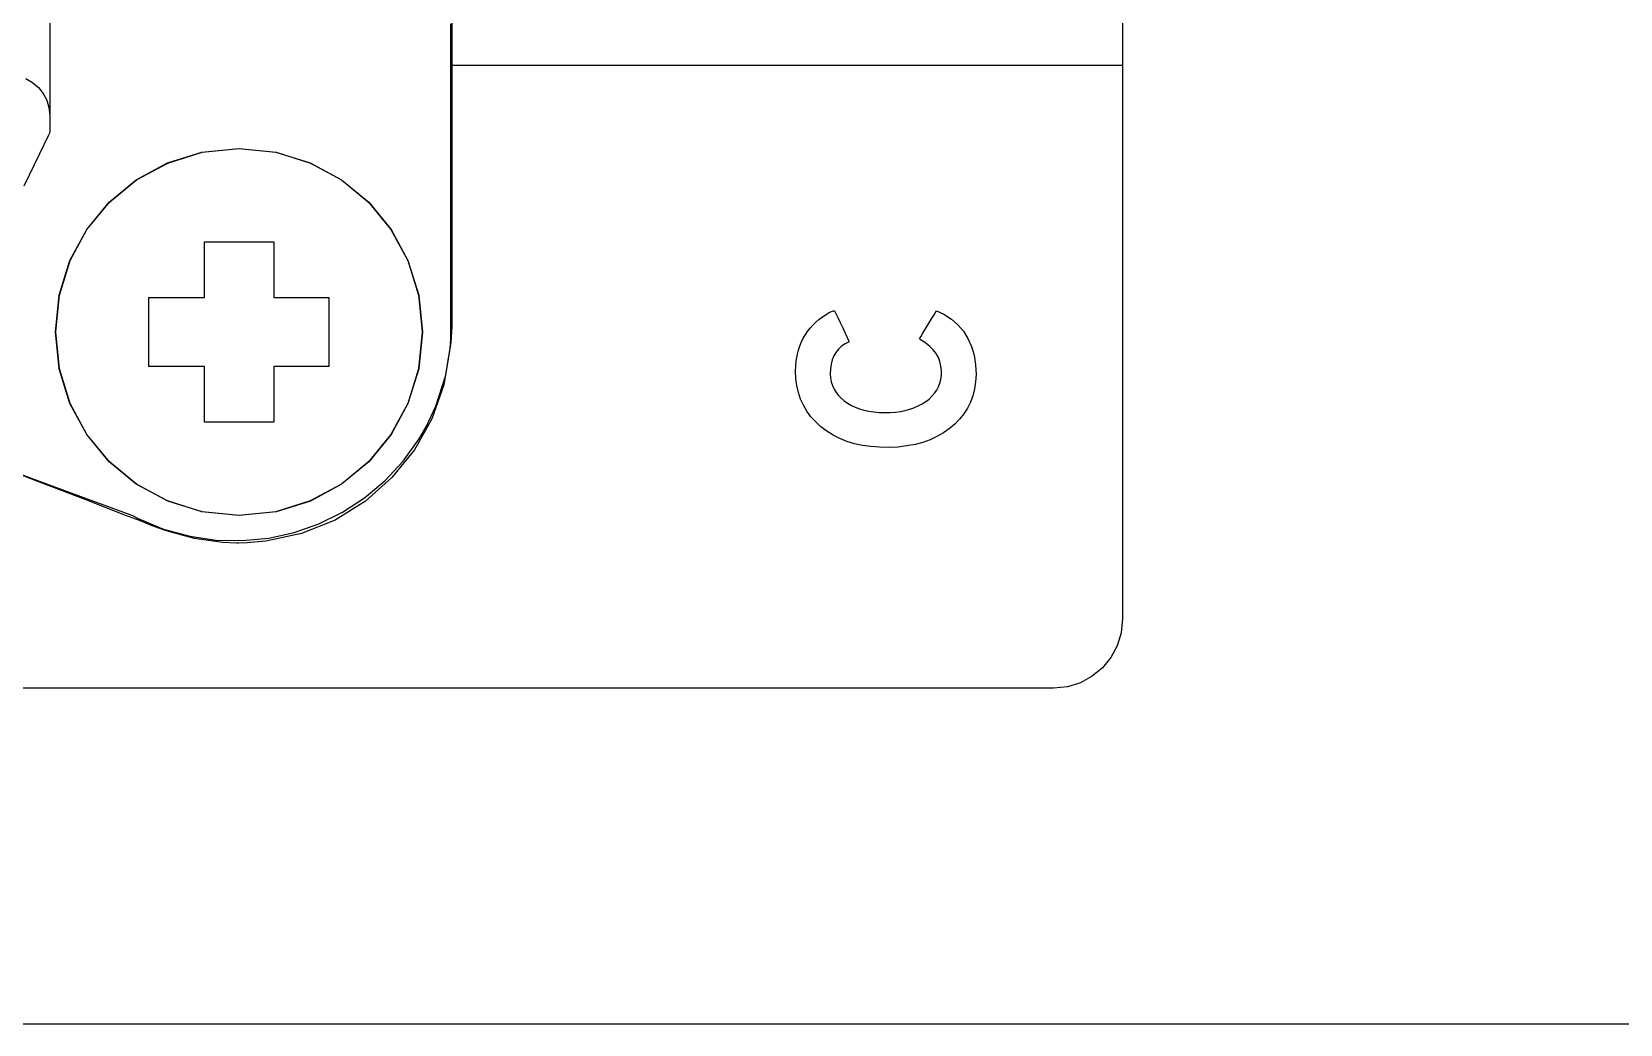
# Model space of a CAD drawing. Extents: x 1 to 47.7, y 0.2 to 35.
# Drawn here: x 37.19 to 38.338, y 2.26 to 2.977 of the extents above; entities that cross this region are included whole.
import ezdxf

# ---------------------------------------------------------------- set-up
doc = ezdxf.new("R2010")
doc.units = 0
doc.header["$MEASUREMENT"] = 0
for name, color, linetype in [('7_1__EMPTY_IO_BOARD_POSITI', 7, 'CONTINUOUS'), ('7_2___8__INDEPENDENT_INPUT', 7, 'CONTINUOUS'), ('7_3___8__OPTOISO_INDEPENDE', 7, 'CONTINUOUS'), ('7_4___24__OPTOISO_INDEPEND', 7, 'CONTINUOUS'), ('7_5___8__INDEPENDENT_INPUT', 7, 'CONTINUOUS'), ('7_6____8__INDEPENDENT_INPU', 7, 'CONTINUOUS'), ('7_7____8__OPTOISO_INDEPEND', 7, 'CONTINUOUS'), ('7_8____8__OPTOISO_INDEPEND', 7, 'CONTINUOUS'), ('8_0_____DWG', 7, 'CONTINUOUS')]:
    doc.layers.add(name, color=color, linetype=linetype)

msp = doc.modelspace()

# ---------------------------------------------------------------- linework, layer by layer
at = {"layer": '7_1__EMPTY_IO_BOARD_POSITI'}
for points in [[(37.493, 2.9827), (37.493, 2.9767), (37.493, 2.9675), (37.493, 2.9558), (37.493, 2.9418), (37.493, 2.909), (37.493, 2.8727), (37.493, 2.8364), (37.493, 2.8036), (37.493, 2.7896), (37.493, 2.7779), (37.493, 2.7687), (37.493, 2.7627), (37.493, 2.7602), (37.493, 2.7587), (37.4929, 2.7553), (37.4925, 2.7485), (37.4882, 2.7221), (37.4794, 2.6975), (37.4668, 2.675), (37.4506, 2.6551), (37.4314, 2.6381), (37.4095, 2.6244), (37.3853, 2.6146), (37.3594, 2.609), (37.3459, 2.6078), (37.3398, 2.6077), (37.3385, 2.6077), (37.3281, 2.6082), (37.3079, 2.6111), (37.2981, 2.6136), (37.294, 2.6148), (37.2936, 2.6149), (37.2886, 2.6164), (37.2848, 2.6175), (37.2829, 2.6182), (37.2775, 2.6203), (37.2689, 2.6237), (37.2577, 2.628), (37.2442, 2.6332), (37.2289, 2.6391), (37.1947, 2.6523), (37.1238, 2.6798)], [(37.3152, 2.7352), (37.2749, 2.7352), (37.2749, 2.7852), (37.3152, 2.7852), (37.3152, 2.8253), (37.3652, 2.8253), (37.3652, 2.7852), (37.4051, 2.7852), (37.4051, 2.7352), (37.3652, 2.7352), (37.3652, 2.6951), (37.3152, 2.6951), (37.3152, 2.7352)]]:
    msp.add_lwpolyline(points, dxfattribs=at)
msp.add_lwpolyline([(37.34, 2.8927), (37.3667, 2.89), (37.3916, 2.8823), (37.4141, 2.87), (37.4337, 2.8539), (37.4499, 2.8343), (37.4621, 2.8118), (37.4698, 2.7869), (37.4725, 2.7602), (37.4698, 2.7335), (37.4621, 2.7086), (37.4499, 2.6861), (37.4337, 2.6665), (37.4141, 2.6504), (37.3916, 2.6382), (37.3667, 2.6304), (37.34, 2.6277), (37.3133, 2.6304), (37.2884, 2.6382), (37.2659, 2.6504), (37.2463, 2.6665), (37.2302, 2.6861), (37.2179, 2.7086), (37.2102, 2.7335), (37.2075, 2.7602), (37.2102, 2.7869), (37.2179, 2.8118), (37.2302, 2.8343), (37.2463, 2.8539), (37.2659, 2.87), (37.2884, 2.8823), (37.3133, 2.89)], close=True, dxfattribs=at)
at = {"layer": '7_2___8__INDEPENDENT_INPUT'}
for points in [[(37.2276, 3.0238), (37.2216, 3.0224), (37.2163, 3.0198), (37.2118, 3.016), (37.2082, 3.0113), (37.2056, 3.0058), (37.2039, 2.9997), (37.2034, 2.9931), (37.2034, 2.9888), (37.2034, 2.9779), (37.2034, 2.963), (37.2034, 2.9467), (37.2034, 2.9318), (37.2034, 2.9209), (37.2034, 2.9166)], [(37.1475, 2.6702), (37.1964, 2.6522), (37.2186, 2.644), (37.2376, 2.637), (37.2522, 2.6317), (37.2613, 2.6283), (37.2633, 2.6276), (37.2636, 2.6275), (37.2673, 2.6256), (37.2857, 2.6179), (37.3045, 2.6127), (37.3236, 2.6099), (37.3427, 2.6095), (37.3616, 2.6113), (37.38, 2.6154), (37.3978, 2.6217), (37.4148, 2.63), (37.4308, 2.6404), (37.4455, 2.6527), (37.4587, 2.667), (37.4702, 2.6831), (37.4753, 2.6918), (37.4766, 2.6944), (37.4773, 2.6957), (37.4822, 2.7066), (37.4896, 2.7291), (37.4935, 2.7525), (37.4941, 2.7644), (37.4941, 2.7683), (37.4941, 2.7765), (37.4941, 2.791), (37.4941, 2.8104), (37.4941, 2.8335), (37.4941, 2.8588), (37.4941, 2.9114), (37.4941, 2.936), (37.4941, 2.9577), (37.4941, 2.9753), (37.4941, 2.9875)], [(37.1862, 2.9434), (37.191, 2.9405), (37.1952, 2.9369), (37.1986, 2.9325), (37.2012, 2.9277), (37.2028, 2.9223), (37.2034, 2.9166), (37.2034, 2.9161), (37.2034, 2.9149), (37.2034, 2.9131), (37.2034, 2.911), (37.2034, 2.9088), (37.2034, 2.9068), (37.2034, 2.9053), (37.2034, 2.9044), (37.2025, 2.9024), (37.196, 2.8889), (37.1846, 2.8655)], [(37.3152, 2.7352), (37.2749, 2.7352), (37.2749, 2.7852), (37.3152, 2.7852), (37.3152, 2.8253), (37.3652, 2.8253), (37.3652, 2.7852), (37.4051, 2.7852), (37.4051, 2.7352), (37.3652, 2.7352), (37.3652, 2.6951), (37.3152, 2.6951), (37.3152, 2.7352)]]:
    msp.add_lwpolyline(points, dxfattribs=at)
msp.add_lwpolyline([(37.3402, 2.8927), (37.3669, 2.89), (37.3917, 2.8822), (37.4142, 2.87), (37.4339, 2.8539), (37.45, 2.8343), (37.4622, 2.8118), (37.47, 2.7869), (37.4727, 2.7602), (37.47, 2.7335), (37.4622, 2.7086), (37.45, 2.6861), (37.4339, 2.6665), (37.4142, 2.6504), (37.3917, 2.6381), (37.3669, 2.6304), (37.3402, 2.6277), (37.3135, 2.6304), (37.2886, 2.6381), (37.2661, 2.6504), (37.2465, 2.6665), (37.2303, 2.6861), (37.2181, 2.7086), (37.2104, 2.7335), (37.2077, 2.7602), (37.2104, 2.7869), (37.2181, 2.8118), (37.2303, 2.8343), (37.2465, 2.8539), (37.2661, 2.87), (37.2886, 2.8822), (37.3135, 2.89)], close=True, dxfattribs=at)
at = {"layer": '7_3___8__OPTOISO_INDEPENDE'}
for points in [[(37.2276, 3.0238), (37.2216, 3.0224), (37.2163, 3.0198), (37.2118, 3.016), (37.2082, 3.0113), (37.2056, 3.0058), (37.2039, 2.9997), (37.2034, 2.9931), (37.2034, 2.9888), (37.2034, 2.9779), (37.2034, 2.963), (37.2034, 2.9467), (37.2034, 2.9318), (37.2034, 2.9209), (37.2034, 2.9166)], [(37.1475, 2.6702), (37.1964, 2.6522), (37.2186, 2.644), (37.2376, 2.637), (37.2522, 2.6317), (37.2613, 2.6283), (37.2633, 2.6276), (37.2636, 2.6275), (37.2673, 2.6256), (37.2857, 2.6179), (37.3045, 2.6127), (37.3236, 2.6099), (37.3427, 2.6095), (37.3616, 2.6113), (37.38, 2.6154), (37.3978, 2.6217), (37.4148, 2.63), (37.4308, 2.6404), (37.4455, 2.6527), (37.4587, 2.667), (37.4702, 2.6831), (37.4753, 2.6918), (37.4766, 2.6944), (37.4773, 2.6957), (37.4822, 2.7066), (37.4896, 2.7291), (37.4935, 2.7525), (37.4941, 2.7644), (37.4941, 2.7683), (37.4941, 2.7765), (37.4941, 2.791), (37.4941, 2.8104), (37.4941, 2.8335), (37.4941, 2.8588), (37.4941, 2.9114), (37.4941, 2.936), (37.4941, 2.9577), (37.4941, 2.9753), (37.4941, 2.9875)], [(37.1862, 2.9434), (37.191, 2.9405), (37.1952, 2.9369), (37.1986, 2.9325), (37.2012, 2.9277), (37.2028, 2.9223), (37.2034, 2.9166), (37.2034, 2.9161), (37.2034, 2.9149), (37.2034, 2.9131), (37.2034, 2.911), (37.2034, 2.9088), (37.2034, 2.9068), (37.2034, 2.9053), (37.2034, 2.9044), (37.2025, 2.9024), (37.196, 2.8889), (37.1846, 2.8655)], [(37.3152, 2.7352), (37.2749, 2.7352), (37.2749, 2.7852), (37.3152, 2.7852), (37.3152, 2.8253), (37.3652, 2.8253), (37.3652, 2.7852), (37.4051, 2.7852), (37.4051, 2.7352), (37.3652, 2.7352), (37.3652, 2.6951), (37.3152, 2.6951), (37.3152, 2.7352)]]:
    msp.add_lwpolyline(points, dxfattribs=at)
msp.add_lwpolyline([(37.3402, 2.8927), (37.3669, 2.89), (37.3917, 2.8822), (37.4142, 2.87), (37.4339, 2.8539), (37.45, 2.8343), (37.4622, 2.8118), (37.47, 2.7869), (37.4727, 2.7602), (37.47, 2.7335), (37.4622, 2.7086), (37.45, 2.6861), (37.4339, 2.6665), (37.4142, 2.6504), (37.3917, 2.6381), (37.3669, 2.6304), (37.3402, 2.6277), (37.3135, 2.6304), (37.2886, 2.6381), (37.2661, 2.6504), (37.2465, 2.6665), (37.2303, 2.6861), (37.2181, 2.7086), (37.2104, 2.7335), (37.2077, 2.7602), (37.2104, 2.7869), (37.2181, 2.8118), (37.2303, 2.8343), (37.2465, 2.8539), (37.2661, 2.87), (37.2886, 2.8822), (37.3135, 2.89)], close=True, dxfattribs=at)
at = {"layer": '7_4___24__OPTOISO_INDEPEND'}
for points in [[(37.2276, 3.0238), (37.2216, 3.0224), (37.2163, 3.0198), (37.2118, 3.016), (37.2082, 3.0113), (37.2056, 3.0058), (37.2039, 2.9997), (37.2034, 2.9931), (37.2034, 2.9888), (37.2034, 2.9779), (37.2034, 2.963), (37.2034, 2.9467), (37.2034, 2.9318), (37.2034, 2.9209), (37.2034, 2.9166)], [(37.1475, 2.6702), (37.1964, 2.6522), (37.2186, 2.644), (37.2376, 2.637), (37.2522, 2.6317), (37.2613, 2.6283), (37.2633, 2.6276), (37.2636, 2.6275), (37.2673, 2.6256), (37.2857, 2.6179), (37.3045, 2.6127), (37.3236, 2.6099), (37.3427, 2.6095), (37.3616, 2.6113), (37.38, 2.6154), (37.3978, 2.6217), (37.4148, 2.63), (37.4308, 2.6404), (37.4455, 2.6527), (37.4587, 2.667), (37.4702, 2.6831), (37.4753, 2.6918), (37.4766, 2.6944), (37.4773, 2.6957), (37.4822, 2.7066), (37.4896, 2.7291), (37.4935, 2.7525), (37.4941, 2.7644), (37.4941, 2.7683), (37.4941, 2.7765), (37.4941, 2.791), (37.4941, 2.8104), (37.4941, 2.8335), (37.4941, 2.8588), (37.4941, 2.9114), (37.4941, 2.936), (37.4941, 2.9577), (37.4941, 2.9753), (37.4941, 2.9875)], [(37.1862, 2.9434), (37.191, 2.9405), (37.1952, 2.9369), (37.1986, 2.9325), (37.2012, 2.9277), (37.2028, 2.9223), (37.2034, 2.9166), (37.2034, 2.9161), (37.2034, 2.9149), (37.2034, 2.9131), (37.2034, 2.911), (37.2034, 2.9088), (37.2034, 2.9068), (37.2034, 2.9053), (37.2034, 2.9044), (37.2025, 2.9024), (37.196, 2.8889), (37.1846, 2.8655)], [(37.3152, 2.7352), (37.2749, 2.7352), (37.2749, 2.7852), (37.3152, 2.7852), (37.3152, 2.8253), (37.3652, 2.8253), (37.3652, 2.7852), (37.4051, 2.7852), (37.4051, 2.7352), (37.3652, 2.7352), (37.3652, 2.6951), (37.3152, 2.6951), (37.3152, 2.7352)]]:
    msp.add_lwpolyline(points, dxfattribs=at)
msp.add_lwpolyline([(37.3402, 2.8927), (37.3669, 2.89), (37.3917, 2.8822), (37.4142, 2.87), (37.4339, 2.8539), (37.45, 2.8343), (37.4622, 2.8118), (37.47, 2.7869), (37.4727, 2.7602), (37.47, 2.7335), (37.4622, 2.7086), (37.45, 2.6861), (37.4339, 2.6665), (37.4142, 2.6504), (37.3917, 2.6381), (37.3669, 2.6304), (37.3402, 2.6277), (37.3135, 2.6304), (37.2886, 2.6381), (37.2661, 2.6504), (37.2465, 2.6665), (37.2303, 2.6861), (37.2181, 2.7086), (37.2104, 2.7335), (37.2077, 2.7602), (37.2104, 2.7869), (37.2181, 2.8118), (37.2303, 2.8343), (37.2465, 2.8539), (37.2661, 2.87), (37.2886, 2.8822), (37.3135, 2.89)], close=True, dxfattribs=at)
at = {"layer": '7_5___8__INDEPENDENT_INPUT'}
for points in [[(37.2276, 3.0238), (37.2216, 3.0224), (37.2163, 3.0198), (37.2118, 3.016), (37.2082, 3.0113), (37.2056, 3.0058), (37.2039, 2.9997), (37.2034, 2.9931), (37.2034, 2.9888), (37.2034, 2.9779), (37.2034, 2.963), (37.2034, 2.9467), (37.2034, 2.9318), (37.2034, 2.9209), (37.2034, 2.9166)], [(37.1475, 2.6702), (37.1964, 2.6522), (37.2186, 2.644), (37.2376, 2.637), (37.2522, 2.6317), (37.2613, 2.6283), (37.2633, 2.6276), (37.2636, 2.6275), (37.2673, 2.6256), (37.2857, 2.6179), (37.3045, 2.6127), (37.3236, 2.6099), (37.3427, 2.6095), (37.3616, 2.6113), (37.38, 2.6154), (37.3978, 2.6217), (37.4148, 2.63), (37.4308, 2.6404), (37.4455, 2.6527), (37.4587, 2.667), (37.4702, 2.6831), (37.4753, 2.6918), (37.4766, 2.6944), (37.4773, 2.6957), (37.4822, 2.7066), (37.4896, 2.7291), (37.4935, 2.7525), (37.4941, 2.7644), (37.4941, 2.7683), (37.4941, 2.7765), (37.4941, 2.791), (37.4941, 2.8104), (37.4941, 2.8335), (37.4941, 2.8588), (37.4941, 2.9114), (37.4941, 2.936), (37.4941, 2.9577), (37.4941, 2.9753), (37.4941, 2.9875)], [(37.1862, 2.9434), (37.191, 2.9405), (37.1952, 2.9369), (37.1986, 2.9325), (37.2012, 2.9277), (37.2028, 2.9223), (37.2034, 2.9166), (37.2034, 2.9161), (37.2034, 2.9149), (37.2034, 2.9131), (37.2034, 2.911), (37.2034, 2.9088), (37.2034, 2.9068), (37.2034, 2.9053), (37.2034, 2.9044), (37.2025, 2.9024), (37.196, 2.8889), (37.1846, 2.8655)], [(37.3152, 2.7352), (37.2749, 2.7352), (37.2749, 2.7852), (37.3152, 2.7852), (37.3152, 2.8253), (37.3652, 2.8253), (37.3652, 2.7852), (37.4051, 2.7852), (37.4051, 2.7352), (37.3652, 2.7352), (37.3652, 2.6951), (37.3152, 2.6951), (37.3152, 2.7352)]]:
    msp.add_lwpolyline(points, dxfattribs=at)
msp.add_lwpolyline([(37.3402, 2.8927), (37.3669, 2.89), (37.3917, 2.8822), (37.4142, 2.87), (37.4339, 2.8539), (37.45, 2.8343), (37.4622, 2.8118), (37.47, 2.7869), (37.4727, 2.7602), (37.47, 2.7335), (37.4622, 2.7086), (37.45, 2.6861), (37.4339, 2.6665), (37.4142, 2.6504), (37.3917, 2.6381), (37.3669, 2.6304), (37.3402, 2.6277), (37.3135, 2.6304), (37.2886, 2.6381), (37.2661, 2.6504), (37.2465, 2.6665), (37.2303, 2.6861), (37.2181, 2.7086), (37.2104, 2.7335), (37.2077, 2.7602), (37.2104, 2.7869), (37.2181, 2.8118), (37.2303, 2.8343), (37.2465, 2.8539), (37.2661, 2.87), (37.2886, 2.8822), (37.3135, 2.89)], close=True, dxfattribs=at)
at = {"layer": '7_6____8__INDEPENDENT_INPU'}
for points in [[(37.2276, 3.0238), (37.2216, 3.0224), (37.2163, 3.0198), (37.2118, 3.016), (37.2082, 3.0113), (37.2056, 3.0058), (37.2039, 2.9997), (37.2034, 2.9931), (37.2034, 2.9888), (37.2034, 2.9779), (37.2034, 2.963), (37.2034, 2.9467), (37.2034, 2.9318), (37.2034, 2.9209), (37.2034, 2.9166)], [(37.1475, 2.6702), (37.1964, 2.6522), (37.2186, 2.644), (37.2376, 2.637), (37.2522, 2.6317), (37.2613, 2.6283), (37.2633, 2.6276), (37.2636, 2.6275), (37.2673, 2.6256), (37.2857, 2.6179), (37.3045, 2.6127), (37.3236, 2.6099), (37.3427, 2.6095), (37.3616, 2.6113), (37.38, 2.6154), (37.3978, 2.6217), (37.4148, 2.63), (37.4308, 2.6404), (37.4455, 2.6527), (37.4587, 2.667), (37.4702, 2.6831), (37.4753, 2.6918), (37.4766, 2.6944), (37.4773, 2.6957), (37.4822, 2.7066), (37.4896, 2.7291), (37.4935, 2.7525), (37.4941, 2.7644), (37.4941, 2.7683), (37.4941, 2.7765), (37.4941, 2.791), (37.4941, 2.8104), (37.4941, 2.8335), (37.4941, 2.8588), (37.4941, 2.9114), (37.4941, 2.936), (37.4941, 2.9577), (37.4941, 2.9753), (37.4941, 2.9875)], [(37.1862, 2.9434), (37.191, 2.9405), (37.1952, 2.9369), (37.1986, 2.9325), (37.2012, 2.9277), (37.2028, 2.9223), (37.2034, 2.9166), (37.2034, 2.9161), (37.2034, 2.9149), (37.2034, 2.9131), (37.2034, 2.911), (37.2034, 2.9088), (37.2034, 2.9068), (37.2034, 2.9053), (37.2034, 2.9044), (37.2025, 2.9024), (37.196, 2.8889), (37.1846, 2.8655)], [(37.3152, 2.7352), (37.2749, 2.7352), (37.2749, 2.7852), (37.3152, 2.7852), (37.3152, 2.8253), (37.3652, 2.8253), (37.3652, 2.7852), (37.4051, 2.7852), (37.4051, 2.7352), (37.3652, 2.7352), (37.3652, 2.6951), (37.3152, 2.6951), (37.3152, 2.7352)]]:
    msp.add_lwpolyline(points, dxfattribs=at)
msp.add_lwpolyline([(37.3402, 2.8927), (37.3669, 2.89), (37.3917, 2.8822), (37.4142, 2.87), (37.4339, 2.8539), (37.45, 2.8343), (37.4622, 2.8118), (37.47, 2.7869), (37.4727, 2.7602), (37.47, 2.7335), (37.4622, 2.7086), (37.45, 2.6861), (37.4339, 2.6665), (37.4142, 2.6504), (37.3917, 2.6381), (37.3669, 2.6304), (37.3402, 2.6277), (37.3135, 2.6304), (37.2886, 2.6381), (37.2661, 2.6504), (37.2465, 2.6665), (37.2303, 2.6861), (37.2181, 2.7086), (37.2104, 2.7335), (37.2077, 2.7602), (37.2104, 2.7869), (37.2181, 2.8118), (37.2303, 2.8343), (37.2465, 2.8539), (37.2661, 2.87), (37.2886, 2.8822), (37.3135, 2.89)], close=True, dxfattribs=at)
at = {"layer": '7_7____8__OPTOISO_INDEPEND'}
for points in [[(37.2276, 3.0238), (37.2216, 3.0224), (37.2163, 3.0198), (37.2118, 3.016), (37.2082, 3.0113), (37.2056, 3.0058), (37.2039, 2.9997), (37.2034, 2.9931), (37.2034, 2.9888), (37.2034, 2.9779), (37.2034, 2.963), (37.2034, 2.9467), (37.2034, 2.9318), (37.2034, 2.9209), (37.2034, 2.9166)], [(37.1475, 2.6702), (37.1964, 2.6522), (37.2186, 2.644), (37.2376, 2.637), (37.2522, 2.6317), (37.2613, 2.6283), (37.2633, 2.6276), (37.2636, 2.6275), (37.2673, 2.6256), (37.2857, 2.6179), (37.3045, 2.6127), (37.3236, 2.6099), (37.3427, 2.6095), (37.3616, 2.6113), (37.38, 2.6154), (37.3978, 2.6217), (37.4148, 2.63), (37.4308, 2.6404), (37.4455, 2.6527), (37.4587, 2.667), (37.4702, 2.6831), (37.4753, 2.6918), (37.4766, 2.6944), (37.4773, 2.6957), (37.4822, 2.7066), (37.4896, 2.7291), (37.4935, 2.7525), (37.4941, 2.7644), (37.4941, 2.7683), (37.4941, 2.7765), (37.4941, 2.791), (37.4941, 2.8104), (37.4941, 2.8335), (37.4941, 2.8588), (37.4941, 2.9114), (37.4941, 2.936), (37.4941, 2.9577), (37.4941, 2.9753), (37.4941, 2.9875)], [(37.1862, 2.9434), (37.191, 2.9405), (37.1952, 2.9369), (37.1986, 2.9325), (37.2012, 2.9277), (37.2028, 2.9223), (37.2034, 2.9166), (37.2034, 2.9161), (37.2034, 2.9149), (37.2034, 2.9131), (37.2034, 2.911), (37.2034, 2.9088), (37.2034, 2.9068), (37.2034, 2.9053), (37.2034, 2.9044), (37.2025, 2.9024), (37.196, 2.8889), (37.1846, 2.8655)], [(37.3152, 2.7352), (37.2749, 2.7352), (37.2749, 2.7852), (37.3152, 2.7852), (37.3152, 2.8253), (37.3652, 2.8253), (37.3652, 2.7852), (37.4051, 2.7852), (37.4051, 2.7352), (37.3652, 2.7352), (37.3652, 2.6951), (37.3152, 2.6951), (37.3152, 2.7352)]]:
    msp.add_lwpolyline(points, dxfattribs=at)
msp.add_lwpolyline([(37.3402, 2.8927), (37.3669, 2.89), (37.3917, 2.8822), (37.4142, 2.87), (37.4339, 2.8539), (37.45, 2.8343), (37.4622, 2.8118), (37.47, 2.7869), (37.4727, 2.7602), (37.47, 2.7335), (37.4622, 2.7086), (37.45, 2.6861), (37.4339, 2.6665), (37.4142, 2.6504), (37.3917, 2.6381), (37.3669, 2.6304), (37.3402, 2.6277), (37.3135, 2.6304), (37.2886, 2.6381), (37.2661, 2.6504), (37.2465, 2.6665), (37.2303, 2.6861), (37.2181, 2.7086), (37.2104, 2.7335), (37.2077, 2.7602), (37.2104, 2.7869), (37.2181, 2.8118), (37.2303, 2.8343), (37.2465, 2.8539), (37.2661, 2.87), (37.2886, 2.8822), (37.3135, 2.89)], close=True, dxfattribs=at)
at = {"layer": '7_8____8__OPTOISO_INDEPEND'}
for points in [[(37.2276, 3.0238), (37.2216, 3.0224), (37.2163, 3.0198), (37.2118, 3.016), (37.2082, 3.0113), (37.2056, 3.0058), (37.2039, 2.9997), (37.2034, 2.9931), (37.2034, 2.9888), (37.2034, 2.9779), (37.2034, 2.963), (37.2034, 2.9467), (37.2034, 2.9318), (37.2034, 2.9209), (37.2034, 2.9166)], [(37.1475, 2.6702), (37.1964, 2.6522), (37.2186, 2.644), (37.2376, 2.637), (37.2522, 2.6317), (37.2613, 2.6283), (37.2633, 2.6276), (37.2636, 2.6275), (37.2673, 2.6256), (37.2857, 2.6179), (37.3045, 2.6127), (37.3236, 2.6099), (37.3427, 2.6095), (37.3616, 2.6113), (37.38, 2.6154), (37.3978, 2.6217), (37.4148, 2.63), (37.4308, 2.6404), (37.4455, 2.6527), (37.4587, 2.667), (37.4702, 2.6831), (37.4753, 2.6918), (37.4766, 2.6944), (37.4773, 2.6957), (37.4822, 2.7066), (37.4896, 2.7291), (37.4935, 2.7525), (37.4941, 2.7644), (37.4941, 2.7683), (37.4941, 2.7765), (37.4941, 2.791), (37.4941, 2.8104), (37.4941, 2.8335), (37.4941, 2.8588), (37.4941, 2.9114), (37.4941, 2.936), (37.4941, 2.9577), (37.4941, 2.9753), (37.4941, 2.9875)], [(37.1862, 2.9434), (37.191, 2.9405), (37.1952, 2.9369), (37.1986, 2.9325), (37.2012, 2.9277), (37.2028, 2.9223), (37.2034, 2.9166), (37.2034, 2.9161), (37.2034, 2.9149), (37.2034, 2.9131), (37.2034, 2.911), (37.2034, 2.9088), (37.2034, 2.9068), (37.2034, 2.9053), (37.2034, 2.9044), (37.2025, 2.9024), (37.196, 2.8889), (37.1846, 2.8655)], [(37.3152, 2.7352), (37.2749, 2.7352), (37.2749, 2.7852), (37.3152, 2.7852), (37.3152, 2.8253), (37.3652, 2.8253), (37.3652, 2.7852), (37.4051, 2.7852), (37.4051, 2.7352), (37.3652, 2.7352), (37.3652, 2.6951), (37.3152, 2.6951), (37.3152, 2.7352)]]:
    msp.add_lwpolyline(points, dxfattribs=at)
msp.add_lwpolyline([(37.3402, 2.8927), (37.3669, 2.89), (37.3917, 2.8822), (37.4142, 2.87), (37.4339, 2.8539), (37.45, 2.8343), (37.4622, 2.8118), (37.47, 2.7869), (37.4727, 2.7602), (37.47, 2.7335), (37.4622, 2.7086), (37.45, 2.6861), (37.4339, 2.6665), (37.4142, 2.6504), (37.3917, 2.6381), (37.3669, 2.6304), (37.3402, 2.6277), (37.3135, 2.6304), (37.2886, 2.6381), (37.2661, 2.6504), (37.2465, 2.6665), (37.2303, 2.6861), (37.2181, 2.7086), (37.2104, 2.7335), (37.2077, 2.7602), (37.2104, 2.7869), (37.2181, 2.8118), (37.2303, 2.8343), (37.2465, 2.8539), (37.2661, 2.87), (37.2886, 2.8822), (37.3135, 2.89)], close=True, dxfattribs=at)
at = {"layer": '8_0_____DWG'}
for points in [[(37.9784, 2.9986), (37.9784, 2.9648), (37.9784, 2.9323), (37.9784, 2.901), (37.9784, 2.8709), (37.9784, 2.8422), (37.9784, 2.8147), (37.9784, 2.7885), (37.9784, 2.7636), (37.9784, 2.7401), (37.9784, 2.7179), (37.9784, 2.697), (37.9784, 2.6775), (37.9784, 2.6594), (37.9784, 2.6426), (37.9784, 2.6273), (37.9784, 2.6133), (37.9784, 2.6008), (37.9784, 2.5897), (37.9784, 2.58), (37.9784, 2.5718), (37.9784, 2.5651), (37.9784, 2.5598), (37.9784, 2.556), (37.9784, 2.5537), (37.9784, 2.553), (37.9774, 2.5429), (37.9745, 2.5335), (37.9699, 2.525), (37.9638, 2.5176), (37.9564, 2.5115), (37.9479, 2.5069), (37.9385, 2.504), (37.9284, 2.503), (37.9282, 2.503), (37.9273, 2.503), (37.9239, 2.503), (37.9183, 2.503), (37.9107, 2.503), (37.901, 2.503), (37.8894, 2.503), (37.8759, 2.503), (37.8605, 2.503), (37.8435, 2.503), (37.8248, 2.503), (37.8045, 2.503), (37.7826, 2.503), (37.7594, 2.503), (37.7347, 2.503), (37.7087, 2.503), (37.6816, 2.503), (37.6532, 2.503), (37.6238, 2.503), (37.5934, 2.503), (37.562, 2.503), (37.5297, 2.503), (37.4967, 2.503), (37.4629, 2.503), (37.4285, 2.503), (37.358, 2.503), (37.2858, 2.503), (37.2124, 2.503), (37.1384, 2.503)], [(37.4941, 2.953), (37.9784, 2.953)], [(38.3978, 2.2602), (38.316, 2.2602), (38.233, 2.2602), (38.1488, 2.2602), (38.0636, 2.2602), (37.9773, 2.2602), (37.89, 2.2602), (37.8018, 2.2602), (37.7126, 2.2602), (37.6226, 2.2602), (37.5318, 2.2602), (37.4403, 2.2602), (37.348, 2.2602), (37.2551, 2.2602), (37.1615, 2.2602), (36.9727, 2.2602), (36.7821, 2.2602), (36.5899, 2.2602), (36.3966, 2.2602), (36.008, 2.2602)]]:
    msp.add_lwpolyline(points, dxfattribs=at)
msp.add_lwpolyline([(37.7809, 2.7532), (37.778, 2.7517), (37.7754, 2.7499), (37.7732, 2.7478), (37.7713, 2.7455), (37.7698, 2.7429), (37.7686, 2.74), (37.7678, 2.7369), (37.7673, 2.7335), (37.7672, 2.73), (37.7675, 2.727), (37.768, 2.7242), (37.7689, 2.7215), (37.77, 2.719), (37.7714, 2.7166), (37.7731, 2.7144), (37.775, 2.7124), (37.7773, 2.7105), (37.7798, 2.7088), (37.7825, 2.7072), (37.7853, 2.7059), (37.7884, 2.7047), (37.7916, 2.7038), (37.795, 2.703), (37.7987, 2.7025), (37.8025, 2.7021), (37.8065, 2.702), (37.8105, 2.702), (37.8143, 2.7023), (37.8179, 2.7028), (37.8213, 2.7035), (37.8246, 2.7044), (37.8277, 2.7055), (37.8307, 2.7068), (37.8335, 2.7083), (37.8362, 2.71), (37.8386, 2.7118), (37.8407, 2.7138), (37.8426, 2.7159), (37.8442, 2.7182), (37.8454, 2.7207), (37.8464, 2.7233), (37.8471, 2.726), (37.8475, 2.7289), (37.8475, 2.7322), (37.8472, 2.7355), (37.8465, 2.7388), (37.8453, 2.7418), (37.8437, 2.7446), (37.8416, 2.7473), (37.8392, 2.7498), (37.8363, 2.7521), (37.8329, 2.7542), (37.8316, 2.7553), (37.8326, 2.7568), (37.8341, 2.7594), (37.8361, 2.7626), (37.8383, 2.7661), (37.8404, 2.7696), (37.8422, 2.7725), (37.8435, 2.7747), (37.844, 2.7756), (37.8493, 2.773), (37.8547, 2.7694), (37.8594, 2.7653), (37.8634, 2.7607), (37.8667, 2.7555), (37.8692, 2.7497), (37.8711, 2.7434), (37.8722, 2.7366), (37.8726, 2.7295), (37.8722, 2.7242), (37.8714, 2.7191), (37.8702, 2.7142), (37.8685, 2.7096), (37.8663, 2.7052), (37.8637, 2.7011), (37.8607, 2.6973), (37.8572, 2.6937), (37.8532, 2.6903), (37.849, 2.6873), (37.8443, 2.6846), (37.8394, 2.6824), (37.8341, 2.6805), (37.8285, 2.679), (37.8225, 2.6779), (37.8163, 2.6771), (37.8096, 2.6768), (37.8029, 2.6769), (37.7965, 2.6774), (37.7905, 2.6782), (37.7847, 2.6795), (37.7792, 2.6812), (37.7741, 2.6832), (37.7693, 2.6857), (37.7647, 2.6885), (37.7605, 2.6917), (37.7567, 2.6953), (37.7533, 2.699), (37.7503, 2.703), (37.7478, 2.7073), (37.7458, 2.7118), (37.7442, 2.7165), (37.7431, 2.7215), (37.7424, 2.7267), (37.7422, 2.7319), (37.7424, 2.7358), (37.7427, 2.7394), (37.7433, 2.743), (37.7441, 2.7463), (37.745, 2.7495), (37.7462, 2.7525), (37.7475, 2.7553), (37.749, 2.758), (37.7507, 2.7605), (37.7526, 2.7629), (37.7546, 2.7651), (37.7567, 2.7672), (37.759, 2.7692), (37.7613, 2.771), (37.7639, 2.7727), (37.7665, 2.7742), (37.7693, 2.7756), (37.7703, 2.7755), (37.7712, 2.7736), (37.7726, 2.7707), (37.7743, 2.767), (37.7762, 2.7631), (37.7779, 2.7594), (37.7795, 2.7562), (37.7805, 2.754)], close=True, dxfattribs=at)

doc.saveas('drawing.dxf')
